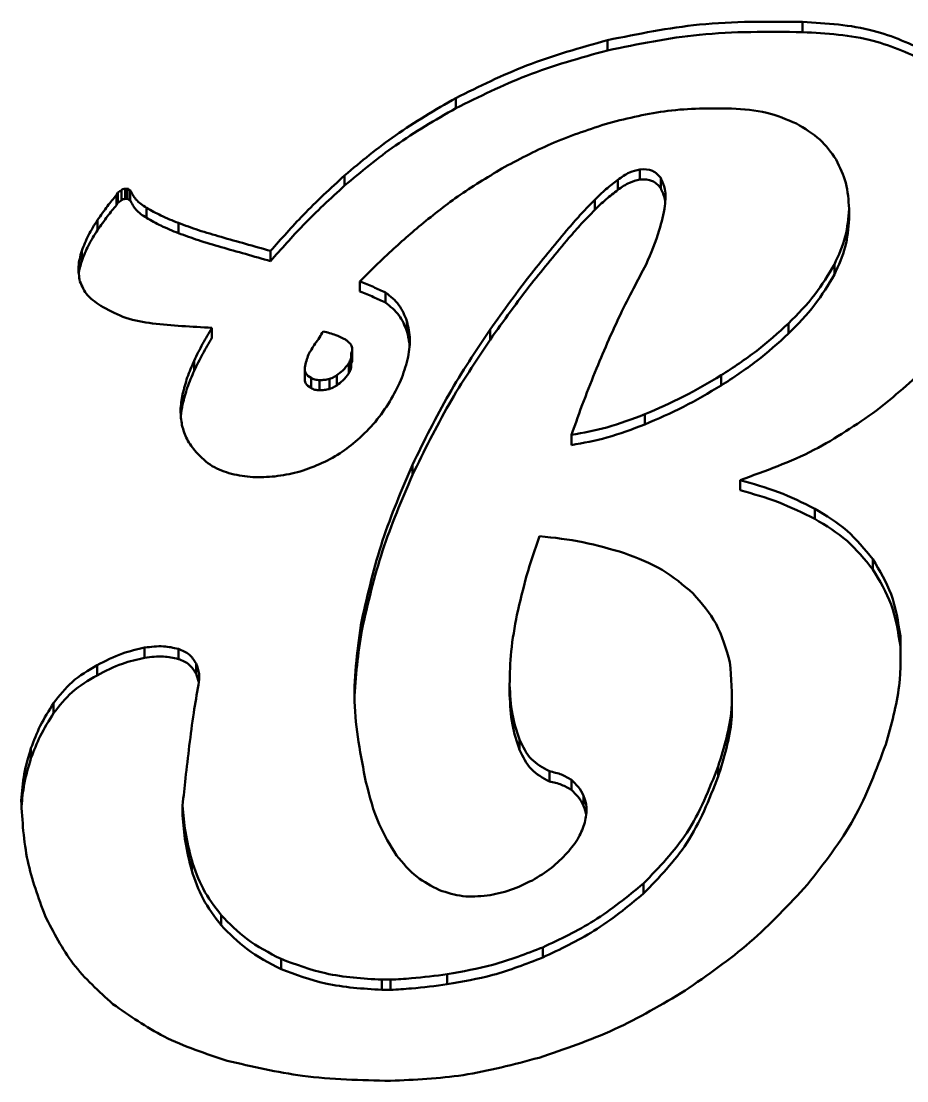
# Model space of a CAD drawing. Header units: inches. Extents: x 0.5 to 16.8, y 0.4 to 9.6.
# Drawn here: x 5.6929 to 5.8355, y 6.7851 to 6.9557 of the extents above; entities that cross this region are included whole.
import ezdxf

# ---------------------------------------------------------------- set-up
doc = ezdxf.new("R2010")
doc.units = ezdxf.units.IN
doc.header["$LTSCALE"] = 0.75
doc.header["$MEASUREMENT"] = 0
doc.layers.add('Visible', color=7, linetype='Continuous', lineweight=50)

msp = doc.modelspace()

# ---------------------------------------------------------------- linework, layer by layer
at = {"layer": 'Visible', "extrusion": (0, 1, 0)}
for p, q in [((5.8187, 6.95557, 0.31894), (5.8187, 6.95393, 0.29932)), ((5.7873, 6.95263, 0.31919), (5.7873, 6.95099, 0.29957)), ((5.76289, 6.94331, 0.31996), (5.76289, 6.94167, 0.30034)), ((5.79252, 6.93183, 0.32092), (5.79252, 6.9302, 0.3013)), ((5.74498, 6.93085, 0.321), (5.74498, 6.92922, 0.30138)), ((5.78898, 6.93016, 0.32106), (5.78898, 6.92853, 0.30144)), ((5.79586, 6.93046, 0.32103), (5.79586, 6.92882, 0.30142)), ((5.70827, 6.92771, 0.32126), (5.70846, 6.9281, 0.32123)), ((5.70827, 6.92771, 0.32126), (5.70827, 6.92608, 0.30164)), ((5.70846, 6.9281, 0.32123), (5.70846, 6.92647, 0.30161)), ((5.70905, 6.9285, 0.3212), (5.70905, 6.92686, 0.30158)), ((5.70964, 6.92869, 0.32118), (5.71004, 6.92869, 0.32118)), ((5.70964, 6.92869, 0.32118), (5.70964, 6.92706, 0.30156)), ((5.71004, 6.92869, 0.32118), (5.71004, 6.92706, 0.30156)), ((5.71043, 6.9285, 0.3212), (5.71043, 6.92686, 0.30158)), ((5.70827, 6.92608, 0.30164), (5.70846, 6.92647, 0.30161)), ((5.70964, 6.92706, 0.30156), (5.71004, 6.92706, 0.30156)), ((5.78524, 6.92693, 0.32133), (5.78524, 6.92529, 0.30171)), ((5.71309, 6.92565, 0.32143), (5.71309, 6.92402, 0.30182)), ((5.82618, 6.92546, 0.32145), (5.82618, 6.92382, 0.30183)), ((5.70522, 6.92369, 0.3216), (5.70522, 6.92206, 0.30198)), ((5.71821, 6.9232, 0.32164), (5.71821, 6.92157, 0.30202)), ((5.70266, 6.91869, 0.32201), (5.70266, 6.91705, 0.3024)), ((5.73307, 6.91869, 0.32201), (5.73307, 6.91705, 0.3024)), ((5.82382, 6.91653, 0.32219), (5.82382, 6.9149, 0.30258)), ((5.74744, 6.91378, 0.32242), (5.74744, 6.91215, 0.3028)), ((5.75157, 6.91202, 0.32257), (5.75157, 6.91038, 0.30295)), ((5.75502, 6.90741, 0.32295), (5.75502, 6.90577, 0.30334)), ((5.72362, 6.90633, 0.32304), (5.72362, 6.9047, 0.30343)), ((5.7684, 6.90604, 0.32307), (5.7684, 6.9044, 0.30345)), ((5.81644, 6.90702, 0.32299), (5.81644, 6.90538, 0.30337)), ((5.74606, 6.90221, 0.32339), (5.74606, 6.90058, 0.30377)), ((5.74622, 6.90294, 0.32333), (5.74622, 6.9013, 0.30371)), ((5.72077, 6.90103, 0.32348), (5.72077, 6.8994, 0.30387)), ((5.74567, 6.90064, 0.32352), (5.74567, 6.89901, 0.3039)), ((5.73858, 6.89995, 0.32357), (5.73858, 6.89832, 0.30396)), ((5.7437, 6.89868, 0.32368), (5.7437, 6.89704, 0.30406)), ((5.80561, 6.89868, 0.32368), (5.80561, 6.89704, 0.30406)), ((5.73957, 6.89829, 0.32371), (5.73957, 6.89665, 0.3041)), ((5.74094, 6.89789, 0.32375), (5.74094, 6.89626, 0.30413)), ((5.74252, 6.89809, 0.32373), (5.74252, 6.89646, 0.30411)), ((5.7189, 6.89564, 0.32393), (5.7189, 6.894, 0.30432)), ((5.79331, 6.8924, 0.3242), (5.79331, 6.89077, 0.30459)), ((5.78149, 6.88907, 0.32448), (5.78149, 6.88743, 0.30486)), ((5.7559, 6.88426, 0.32488), (5.7559, 6.88263, 0.30527)), ((5.80866, 6.88181, 0.32509), (5.80866, 6.88017, 0.30547)), ((5.82067, 6.8772, 0.32547), (5.82067, 6.87556, 0.30585)), ((5.83002, 6.86906, 0.32615), (5.83002, 6.86742, 0.30653)), ((5.74773, 6.85925, 0.32697), (5.74773, 6.85761, 0.30735)), ((5.83445, 6.8567, 0.32718), (5.83445, 6.85506, 0.30756)), ((5.71279, 6.85484, 0.32733), (5.71279, 6.8532, 0.30772)), ((5.71821, 6.85464, 0.32735), (5.71821, 6.853, 0.30773)), ((5.70512, 6.85199, 0.32757), (5.70512, 6.85036, 0.30795)), ((5.72106, 6.85229, 0.32755), (5.72106, 6.85065, 0.30793)), ((5.77155, 6.84885, 0.32783), (5.77155, 6.84722, 0.30822)), ((5.69813, 6.84591, 0.32808), (5.69813, 6.84427, 0.30846)), ((5.80734, 6.84691, 0.32799), (5.80734, 6.84528, 0.30838)), ((5.77313, 6.84002, 0.32857), (5.77313, 6.83839, 0.30895)), ((5.69449, 6.83865, 0.32868), (5.69449, 6.83702, 0.30907)), ((5.80512, 6.83571, 0.32893), (5.80512, 6.83407, 0.30931)), ((5.77795, 6.83492, 0.32899), (5.77795, 6.83329, 0.30938)), ((5.78149, 6.83355, 0.32911), (5.78149, 6.83192, 0.30949)), ((5.78346, 6.831, 0.32932), (5.78346, 6.82937, 0.3097)), ((5.7189, 6.82943, 0.32945), (5.7189, 6.8278, 0.30983)), ((5.72037, 6.8206, 0.33019), (5.72037, 6.81897, 0.31057)), ((5.79311, 6.81688, 0.3305), (5.79311, 6.81524, 0.31088)), ((5.7251, 6.81178, 0.33092), (5.7251, 6.81014, 0.31131)), ((5.77687, 6.80658, 0.33136), (5.77687, 6.80494, 0.31174)), ((5.73474, 6.80471, 0.33151), (5.73474, 6.80308, 0.31189)), ((5.75098, 6.80138, 0.33179), (5.75236, 6.80138, 0.33179)), ((5.75098, 6.80138, 0.33179), (5.75098, 6.79974, 0.31217)), ((5.75236, 6.80138, 0.33179), (5.75236, 6.79974, 0.31217)), ((5.76151, 6.80226, 0.33172), (5.76151, 6.80063, 0.3121)), ((5.75098, 6.79974, 0.31217), (5.75236, 6.79974, 0.31217))]:
    msp.add_line(p, q, dxfattribs=at)
at = {"layer": 'Visible'}
for points, knots in [([(5.7873, 6.95263, 0.31919), (5.79222, 6.95363, 0.3191), (5.80257, 6.95573, 0.31893), (5.81314, 6.95563, 0.31894), (5.8187, 6.95557, 0.31894)], [0, 0, 0, 0, 0.1523985, 0.3212083, 0.3212083, 0.3212083, 0.3212083]), ([(5.8187, 6.95557, 0.31894), (5.82256, 6.95534, 0.31896), (5.82966, 6.95492, 0.31899), (5.83612, 6.952, 0.31924), (5.83907, 6.95066, 0.31935)], [0, 0, 0, 0, 0.116655, 0.2145672, 0.2145672, 0.2145672, 0.2145672]), ([(5.7873, 6.95099, 0.29957), (5.79222, 6.95199, 0.29948), (5.80257, 6.9541, 0.29931), (5.81314, 6.95399, 0.29932), (5.8187, 6.95393, 0.29932)], [0, 0, 0, 0, 0.1523985, 0.3212083, 0.3212083, 0.3212083, 0.3212083]), ([(5.8187, 6.95393, 0.29932), (5.82256, 6.95371, 0.29934), (5.82966, 6.95329, 0.29938), (5.83612, 6.95036, 0.29962), (5.83907, 6.94903, 0.29973)], [0, 0, 0, 0, 0.116655, 0.2145672, 0.2145672, 0.2145672, 0.2145672]), ([(5.76289, 6.94331, 0.31996), (5.76664, 6.94517, 0.31981), (5.77447, 6.94905, 0.31948), (5.7829, 6.9514, 0.31929), (5.7873, 6.95263, 0.31919)], [0, 0, 0, 0, 0.1271841, 0.2661063, 0.2661063, 0.2661063, 0.2661063]), ([(5.76289, 6.94167, 0.30034), (5.76664, 6.94353, 0.30019), (5.77447, 6.94742, 0.29987), (5.7829, 6.94977, 0.29967), (5.7873, 6.95099, 0.29957)], [0, 0, 0, 0, 0.1271841, 0.2661063, 0.2661063, 0.2661063, 0.2661063]), ([(5.74498, 6.93085, 0.321), (5.74765, 6.93308, 0.32081), (5.75325, 6.93776, 0.32042), (5.75958, 6.9414, 0.32012), (5.76289, 6.94331, 0.31996)], [0, 0, 0, 0, 0.1058868, 0.2223022, 0.2223022, 0.2223022, 0.2223022]), ([(5.74498, 6.92922, 0.30138), (5.74765, 6.93144, 0.3012), (5.75325, 6.93612, 0.30081), (5.75958, 6.93977, 0.3005), (5.76289, 6.94167, 0.30034)], [0, 0, 0, 0, 0.1058868, 0.2223022, 0.2223022, 0.2223022, 0.2223022]), ([(5.80728, 6.94164, 0.3201), (5.80384, 6.94165, 0.3201), (5.79715, 6.94168, 0.3201), (5.79066, 6.94007, 0.32023), (5.7875, 6.93929, 0.3203)], [0, 0, 0, 0, 0.1043271, 0.2031225, 0.2031225, 0.2031225, 0.2031225]), ([(5.81772, 6.93919, 0.3203), (5.81615, 6.93986, 0.32025), (5.81281, 6.94127, 0.32013), (5.8092, 6.94151, 0.32011), (5.80728, 6.94164, 0.3201)], [0, 0, 0, 0, 0.0516461, 0.1096012, 0.1096012, 0.1096012, 0.1096012]), ([(5.7875, 6.93929, 0.3203), (5.78454, 6.93832, 0.32038), (5.77877, 6.93644, 0.32053), (5.77339, 6.93361, 0.32077), (5.77077, 6.93222, 0.32089)], [0, 0, 0, 0, 0.0945782, 0.1849163, 0.1849163, 0.1849163, 0.1849163]), ([(5.82411, 6.9334, 0.32079), (5.8233, 6.93454, 0.32069), (5.82159, 6.93693, 0.32049), (5.81905, 6.93841, 0.32037), (5.81772, 6.93919, 0.3203)], [0, 0, 0, 0, 0.04228599, 0.08867736, 0.08867736, 0.08867736, 0.08867736]), ([(5.82618, 6.92546, 0.32145), (5.8261, 6.92688, 0.32133), (5.82595, 6.92967, 0.3211), (5.82472, 6.93217, 0.32089), (5.82411, 6.9334, 0.32079)], [0, 0, 0, 0, 0.04307113, 0.08443685, 0.08443685, 0.08443685, 0.08443685]), ([(5.77077, 6.93222, 0.32089), (5.76834, 6.93078, 0.32101), (5.76363, 6.92799, 0.32124), (5.75936, 6.92457, 0.32152), (5.75728, 6.92291, 0.32166)], [0, 0, 0, 0, 0.0859393, 0.1668938, 0.1668938, 0.1668938, 0.1668938]), ([(5.78898, 6.93016, 0.32106), (5.78958, 6.9306, 0.32102), (5.79066, 6.93137, 0.32096), (5.79195, 6.93169, 0.32093), (5.79252, 6.93183, 0.32092)], [0, 0, 0, 0, 0.02233974, 0.04013213, 0.04013213, 0.04013213, 0.04013213]), ([(5.79252, 6.93183, 0.32092), (5.79323, 6.93185, 0.32092), (5.79456, 6.93187, 0.32091), (5.79545, 6.93091, 0.321), (5.79586, 6.93046, 0.32103)], [0, 0, 0, 0, 0.02065206, 0.03838597, 0.03838597, 0.03838597, 0.03838597]), ([(5.73307, 6.91869, 0.32201), (5.73479, 6.92065, 0.32185), (5.73853, 6.92492, 0.32149), (5.74271, 6.92877, 0.32117), (5.74498, 6.93085, 0.321)], [0, 0, 0, 0, 0.079477, 0.1733655, 0.1733655, 0.1733655, 0.1733655]), ([(5.73307, 6.91705, 0.3024), (5.73479, 6.91901, 0.30223), (5.73853, 6.92329, 0.30188), (5.74271, 6.92713, 0.30156), (5.74498, 6.92922, 0.30138)], [0, 0, 0, 0, 0.079477, 0.1733655, 0.1733655, 0.1733655, 0.1733655]), ([(5.78524, 6.92693, 0.32133), (5.78583, 6.9275, 0.32128), (5.78702, 6.92865, 0.32118), (5.78833, 6.92966, 0.3211), (5.78898, 6.93016, 0.32106)], [0, 0, 0, 0, 0.02529441, 0.05036039, 0.05036039, 0.05036039, 0.05036039]), ([(5.78898, 6.92853, 0.30144), (5.78958, 6.92896, 0.3014), (5.79066, 6.92974, 0.30134), (5.79195, 6.93006, 0.30131), (5.79252, 6.9302, 0.3013)], [0, 0, 0, 0, 0.02233974, 0.04013213, 0.04013213, 0.04013213, 0.04013213]), ([(5.79252, 6.9302, 0.3013), (5.79323, 6.93021, 0.3013), (5.79456, 6.93024, 0.3013), (5.79545, 6.92927, 0.30138), (5.79586, 6.92882, 0.30142)], [0, 0, 0, 0, 0.02065206, 0.03838597, 0.03838597, 0.03838597, 0.03838597]), ([(5.79586, 6.93046, 0.32103), (5.79613, 6.92986, 0.32108), (5.79677, 6.92843, 0.3212), (5.79663, 6.92686, 0.32133), (5.79655, 6.92595, 0.32141)], [0, 0, 0, 0, 0.01969302, 0.04719413, 0.04719413, 0.04719413, 0.04719413]), ([(5.70522, 6.92369, 0.3216), (5.70574, 6.92444, 0.32153), (5.7067, 6.92583, 0.32142), (5.70777, 6.92712, 0.32131), (5.70827, 6.92771, 0.32126)], [0, 0, 0, 0, 0.02795763, 0.05142304, 0.05142304, 0.05142304, 0.05142304]), ([(5.70846, 6.9281, 0.32123), (5.70858, 6.92817, 0.32122), (5.70879, 6.92827, 0.32121), (5.70897, 6.92843, 0.3212), (5.70905, 6.9285, 0.3212)], [0, 0, 0, 0, 0.004031103, 0.007232694, 0.007232694, 0.007232694, 0.007232694]), ([(5.70905, 6.9285, 0.3212), (5.70913, 6.92855, 0.32119), (5.70931, 6.92868, 0.32118), (5.70953, 6.92869, 0.32118), (5.70964, 6.92869, 0.32118)], [0, 0, 0, 0, 0.002915561, 0.006451083, 0.006451083, 0.006451083, 0.006451083]), ([(5.71004, 6.92869, 0.32118), (5.71009, 6.9287, 0.32118), (5.71018, 6.9287, 0.32118), (5.71022, 6.92862, 0.32119), (5.71023, 6.9286, 0.32119)], [0, 0, 0, 0, 0.00152082, 0.00242235, 0.00242235, 0.00242235, 0.00242235]), ([(5.71023, 6.9286, 0.32119), (5.71025, 6.92857, 0.32119), (5.71029, 6.92849, 0.3212), (5.71038, 6.92849, 0.3212), (5.71043, 6.9285, 0.3212)], [0, 0, 0, 0, 0.000901529, 0.002421879, 0.002421879, 0.002421879, 0.002421879]), ([(5.71043, 6.9285, 0.3212), (5.71072, 6.92797, 0.32124), (5.71136, 6.9268, 0.32134), (5.71247, 6.92606, 0.3214), (5.71309, 6.92565, 0.32143)], [0, 0, 0, 0, 0.0181003, 0.04015992, 0.04015992, 0.04015992, 0.04015992]), ([(5.78524, 6.92529, 0.30171), (5.78583, 6.92587, 0.30166), (5.78702, 6.92701, 0.30157), (5.78833, 6.92803, 0.30148), (5.78898, 6.92853, 0.30144)], [0, 0, 0, 0, 0.02529441, 0.05036039, 0.05036039, 0.05036039, 0.05036039]), ([(5.79586, 6.92882, 0.30142), (5.79613, 6.92823, 0.30146), (5.79646, 6.92748, 0.30153), (5.79659, 6.9267, 0.30159), (5.7966, 6.92655, 0.30161)], [0, 0, 0, 0, 0.01969302, 0.02453993, 0.02453993, 0.02453993, 0.02453993]), ([(5.70522, 6.92206, 0.30198), (5.70574, 6.92281, 0.30192), (5.7067, 6.92419, 0.3018), (5.70777, 6.92549, 0.30169), (5.70827, 6.92608, 0.30164)], [0, 0, 0, 0, 0.02795763, 0.05142304, 0.05142304, 0.05142304, 0.05142304]), ([(5.70846, 6.92647, 0.30161), (5.70858, 6.92653, 0.30161), (5.70879, 6.92664, 0.3016), (5.70897, 6.92679, 0.30158), (5.70905, 6.92686, 0.30158)], [0, 0, 0, 0, 0.004031103, 0.007232694, 0.007232694, 0.007232694, 0.007232694]), ([(5.70905, 6.92686, 0.30158), (5.70913, 6.92692, 0.30157), (5.70931, 6.92705, 0.30156), (5.70953, 6.92705, 0.30156), (5.70964, 6.92706, 0.30156)], [0, 0, 0, 0, 0.002915561, 0.006451083, 0.006451083, 0.006451083, 0.006451083]), ([(5.71004, 6.92706, 0.30156), (5.71009, 6.92706, 0.30156), (5.71018, 6.92706, 0.30156), (5.71022, 6.92699, 0.30157), (5.71023, 6.92696, 0.30157)], [0, 0, 0, 0, 0.00152082, 0.00242235, 0.00242235, 0.00242235, 0.00242235]), ([(5.71023, 6.92696, 0.30157), (5.71025, 6.92693, 0.30157), (5.71029, 6.92686, 0.30158), (5.71038, 6.92686, 0.30158), (5.71043, 6.92686, 0.30158)], [0, 0, 0, 0, 0.000901529, 0.002421879, 0.002421879, 0.002421879, 0.002421879]), ([(5.71043, 6.92686, 0.30158), (5.71072, 6.92633, 0.30162), (5.71136, 6.92516, 0.30172), (5.71247, 6.92442, 0.30178), (5.71309, 6.92402, 0.30182)], [0, 0, 0, 0, 0.0181003, 0.04015992, 0.04015992, 0.04015992, 0.04015992]), ([(5.7811, 6.92242, 0.3217), (5.78177, 6.92319, 0.32164), (5.78309, 6.92474, 0.32151), (5.78452, 6.9262, 0.32139), (5.78524, 6.92693, 0.32133)], [0, 0, 0, 0, 0.03118503, 0.06230586, 0.06230586, 0.06230586, 0.06230586]), ([(5.79655, 6.92595, 0.32141), (5.79629, 6.92463, 0.32152), (5.79563, 6.92138, 0.32179), (5.7943, 6.91834, 0.32204), (5.7935, 6.91653, 0.32219)], [0, 0, 0, 0, 0.0410556, 0.1011311, 0.1011311, 0.1011311, 0.1011311]), ([(5.71309, 6.92565, 0.32143), (5.71385, 6.92522, 0.32147), (5.7155, 6.92428, 0.32155), (5.71726, 6.92358, 0.32161), (5.71821, 6.9232, 0.32164)], [0, 0, 0, 0, 0.02673595, 0.05775717, 0.05775717, 0.05775717, 0.05775717]), ([(5.7811, 6.92078, 0.30209), (5.78177, 6.92156, 0.30202), (5.78309, 6.92311, 0.30189), (5.78452, 6.92457, 0.30177), (5.78524, 6.92529, 0.30171)], [0, 0, 0, 0, 0.03118503, 0.06230586, 0.06230586, 0.06230586, 0.06230586]), ([(5.82382, 6.91653, 0.32219), (5.82451, 6.918, 0.32207), (5.82583, 6.92084, 0.32183), (5.82607, 6.92396, 0.32157), (5.82618, 6.92546, 0.32145)], [0, 0, 0, 0, 0.04916352, 0.0948097, 0.0948097, 0.0948097, 0.0948097]), ([(5.70266, 6.91869, 0.32201), (5.70299, 6.91954, 0.32194), (5.70368, 6.9213, 0.3218), (5.70469, 6.92288, 0.32166), (5.70522, 6.92369, 0.3216)], [0, 0, 0, 0, 0.02800095, 0.05737058, 0.05737058, 0.05737058, 0.05737058]), ([(5.71309, 6.92402, 0.30182), (5.71385, 6.92358, 0.30185), (5.7155, 6.92265, 0.30193), (5.71726, 6.92194, 0.30199), (5.71821, 6.92157, 0.30202)], [0, 0, 0, 0, 0.02673595, 0.05775717, 0.05775717, 0.05775717, 0.05775717]), ([(5.71821, 6.9232, 0.32164), (5.71929, 6.9228, 0.32167), (5.72156, 6.92197, 0.32174), (5.72388, 6.9213, 0.3218), (5.7251, 6.92094, 0.32183)], [0, 0, 0, 0, 0.03502946, 0.07370212, 0.07370212, 0.07370212, 0.07370212]), ([(5.75728, 6.92291, 0.32166), (5.75545, 6.92134, 0.32179), (5.75206, 6.91842, 0.32204), (5.7489, 6.91525, 0.3223), (5.74744, 6.91378, 0.32242)], [0, 0, 0, 0, 0.0734956, 0.1366072, 0.1366072, 0.1366072, 0.1366072]), ([(5.7684, 6.90604, 0.32307), (5.77058, 6.90908, 0.32281), (5.77461, 6.91471, 0.32234), (5.77906, 6.92, 0.3219), (5.7811, 6.92242, 0.3217)], [0, 0, 0, 0, 0.1144558, 0.2110948, 0.2110948, 0.2110948, 0.2110948]), ([(5.82382, 6.9149, 0.30258), (5.82451, 6.91637, 0.30245), (5.82583, 6.9192, 0.30222), (5.82607, 6.92232, 0.30196), (5.82618, 6.92382, 0.30183)], [0, 0, 0, 0, 0.04916352, 0.0948097, 0.0948097, 0.0948097, 0.0948097]), ([(5.70266, 6.91705, 0.3024), (5.70299, 6.91791, 0.30232), (5.70368, 6.91966, 0.30218), (5.70469, 6.92125, 0.30205), (5.70522, 6.92206, 0.30198)], [0, 0, 0, 0, 0.02800095, 0.05737058, 0.05737058, 0.05737058, 0.05737058]), ([(5.71821, 6.92157, 0.30202), (5.71929, 6.92117, 0.30205), (5.72156, 6.92034, 0.30212), (5.72388, 6.91966, 0.30218), (5.7251, 6.91931, 0.30221)], [0, 0, 0, 0, 0.03502946, 0.07370212, 0.07370212, 0.07370212, 0.07370212]), ([(5.7251, 6.92094, 0.32183), (5.7264, 6.92058, 0.32186), (5.72906, 6.91983, 0.32192), (5.73172, 6.91907, 0.32198), (5.73307, 6.91869, 0.32201)], [0, 0, 0, 0, 0.04131142, 0.08420203, 0.08420203, 0.08420203, 0.08420203]), ([(5.7684, 6.9044, 0.30345), (5.77058, 6.90745, 0.3032), (5.77461, 6.91307, 0.30273), (5.77906, 6.91836, 0.30229), (5.7811, 6.92078, 0.30209)], [0, 0, 0, 0, 0.1144558, 0.2110948, 0.2110948, 0.2110948, 0.2110948]), ([(5.7251, 6.91931, 0.30221), (5.7264, 6.91894, 0.30224), (5.72906, 6.91819, 0.3023), (5.73172, 6.91744, 0.30236), (5.73307, 6.91705, 0.3024)], [0, 0, 0, 0, 0.04131142, 0.08420203, 0.08420203, 0.08420203, 0.08420203]), ([(5.70236, 6.91378, 0.32242), (5.70223, 6.91459, 0.32235), (5.70196, 6.91624, 0.32222), (5.70242, 6.91786, 0.32208), (5.70266, 6.91869, 0.32201)], [0, 0, 0, 0, 0.02460316, 0.05063802, 0.05063802, 0.05063802, 0.05063802]), ([(5.7935, 6.91653, 0.32219), (5.79283, 6.91524, 0.3223), (5.79143, 6.91257, 0.32252), (5.79007, 6.90988, 0.32275), (5.78937, 6.90849, 0.32286)], [0, 0, 0, 0, 0.04450289, 0.09213173, 0.09213173, 0.09213173, 0.09213173]), ([(5.81644, 6.90702, 0.32299), (5.81793, 6.90852, 0.32286), (5.82077, 6.9114, 0.32262), (5.82284, 6.91488, 0.32233), (5.82382, 6.91653, 0.32219)], [0, 0, 0, 0, 0.0644254, 0.1230224, 0.1230224, 0.1230224, 0.1230224]), ([(5.81644, 6.90538, 0.30337), (5.81793, 6.90689, 0.30324), (5.82077, 6.90976, 0.303), (5.82284, 6.91324, 0.30271), (5.82382, 6.9149, 0.30258)], [0, 0, 0, 0, 0.0644254, 0.1230224, 0.1230224, 0.1230224, 0.1230224]), ([(5.7061, 6.90966, 0.32277), (5.70517, 6.91022, 0.32272), (5.7035, 6.91123, 0.32263), (5.70271, 6.913, 0.32249), (5.70236, 6.91378, 0.32242)], [0, 0, 0, 0, 0.03210127, 0.05784018, 0.05784018, 0.05784018, 0.05784018]), ([(5.74744, 6.91378, 0.32242), (5.74782, 6.91365, 0.32243), (5.74856, 6.9134, 0.32245), (5.74926, 6.91306, 0.32248), (5.74961, 6.9129, 0.3225)], [0, 0, 0, 0, 0.01226052, 0.0237849, 0.0237849, 0.0237849, 0.0237849]), ([(5.74744, 6.91215, 0.3028), (5.74782, 6.91202, 0.30282), (5.74856, 6.91176, 0.30284), (5.74926, 6.91143, 0.30286), (5.74961, 6.91127, 0.30288)], [0, 0, 0, 0, 0.01226052, 0.0237849, 0.0237849, 0.0237849, 0.0237849]), ([(5.74961, 6.9129, 0.3225), (5.74993, 6.91274, 0.32251), (5.75058, 6.91243, 0.32253), (5.75124, 6.91215, 0.32256), (5.75157, 6.91202, 0.32257)], [0, 0, 0, 0, 0.01107058, 0.02193646, 0.02193646, 0.02193646, 0.02193646]), ([(5.74961, 6.91127, 0.30288), (5.74993, 6.91111, 0.30289), (5.75058, 6.91079, 0.30292), (5.75124, 6.91052, 0.30294), (5.75157, 6.91038, 0.30295)], [0, 0, 0, 0, 0.01107058, 0.02193646, 0.02193646, 0.02193646, 0.02193646]), ([(5.75157, 6.91202, 0.32257), (5.75236, 6.91139, 0.32262), (5.7539, 6.91015, 0.32272), (5.75465, 6.90832, 0.32288), (5.75502, 6.90741, 0.32295)], [0, 0, 0, 0, 0.03006033, 0.05946473, 0.05946473, 0.05946473, 0.05946473]), ([(5.71407, 6.90702, 0.32299), (5.71261, 6.90723, 0.32297), (5.70979, 6.90765, 0.32293), (5.7073, 6.90901, 0.32282), (5.7061, 6.90966, 0.32277)], [0, 0, 0, 0, 0.04471699, 0.08598035, 0.08598035, 0.08598035, 0.08598035]), ([(5.75157, 6.91038, 0.30295), (5.75236, 6.90976, 0.303), (5.7539, 6.90851, 0.30311), (5.75465, 6.90668, 0.30326), (5.75502, 6.90577, 0.30334)], [0, 0, 0, 0, 0.03006033, 0.05946473, 0.05946473, 0.05946473, 0.05946473]), ([(5.75502, 6.90741, 0.32295), (5.75524, 6.90642, 0.32304), (5.7557, 6.90437, 0.32321), (5.75532, 6.9023, 0.32338), (5.75512, 6.90123, 0.32347)], [0, 0, 0, 0, 0.0306207, 0.06358469, 0.06358469, 0.06358469, 0.06358469]), ([(5.78937, 6.90849, 0.32286), (5.78875, 6.90714, 0.32298), (5.78741, 6.90426, 0.32322), (5.78618, 6.90132, 0.32346), (5.78553, 6.89976, 0.32359)], [0, 0, 0, 0, 0.0453113, 0.09717783, 0.09717783, 0.09717783, 0.09717783]), ([(5.84518, 6.908, 0.3229), (5.84315, 6.90534, 0.32313), (5.8389, 6.89975, 0.32359), (5.83346, 6.89531, 0.32396), (5.83061, 6.89299, 0.32415)], [0, 0, 0, 0, 0.1017929, 0.2135305, 0.2135305, 0.2135305, 0.2135305]), ([(5.72362, 6.90633, 0.32304), (5.722, 6.90641, 0.32304), (5.71882, 6.90656, 0.32302), (5.71564, 6.90686, 0.323), (5.71407, 6.90702, 0.32299)], [0, 0, 0, 0, 0.04932684, 0.09726512, 0.09726512, 0.09726512, 0.09726512]), ([(5.72077, 6.90103, 0.32348), (5.7212, 6.90194, 0.32341), (5.72208, 6.90375, 0.32326), (5.72311, 6.90547, 0.32311), (5.72362, 6.90633, 0.32304)], [0, 0, 0, 0, 0.030746, 0.06132056, 0.06132056, 0.06132056, 0.06132056]), ([(5.74153, 6.90574, 0.32309), (5.74133, 6.90541, 0.32312), (5.74092, 6.90475, 0.32317), (5.74048, 6.9041, 0.32323), (5.74025, 6.90378, 0.32326)], [0, 0, 0, 0, 0.01179242, 0.0238574, 0.0238574, 0.0238574, 0.0238574]), ([(5.74488, 6.90456, 0.32319), (5.74444, 6.90477, 0.32317), (5.74337, 6.90528, 0.32313), (5.74222, 6.90557, 0.32311), (5.74153, 6.90574, 0.32309)], [0, 0, 0, 0, 0.01477306, 0.03613323, 0.03613323, 0.03613323, 0.03613323]), ([(5.7559, 6.88426, 0.32488), (5.75778, 6.8881, 0.32456), (5.76146, 6.89564, 0.32393), (5.76612, 6.90261, 0.32335), (5.7684, 6.90604, 0.32307)], [0, 0, 0, 0, 0.130484, 0.2560172, 0.2560172, 0.2560172, 0.2560172]), ([(5.80561, 6.89868, 0.32368), (5.80755, 6.89995, 0.32357), (5.81137, 6.90245, 0.32337), (5.81477, 6.90551, 0.32311), (5.81644, 6.90702, 0.32299)], [0, 0, 0, 0, 0.0705979, 0.1392023, 0.1392023, 0.1392023, 0.1392023]), ([(5.80561, 6.89704, 0.30406), (5.80755, 6.89831, 0.30396), (5.81137, 6.90081, 0.30375), (5.81477, 6.90387, 0.30349), (5.81644, 6.90538, 0.30337)], [0, 0, 0, 0, 0.0705979, 0.1392023, 0.1392023, 0.1392023, 0.1392023]), ([(5.72077, 6.8994, 0.30387), (5.7212, 6.9003, 0.30379), (5.72208, 6.90211, 0.30364), (5.72311, 6.90384, 0.3035), (5.72362, 6.9047, 0.30343)], [0, 0, 0, 0, 0.030746, 0.06132056, 0.06132056, 0.06132056, 0.06132056]), ([(5.74025, 6.90378, 0.32326), (5.74004, 6.90347, 0.32328), (5.73965, 6.9029, 0.32333), (5.73932, 6.90229, 0.32338), (5.73917, 6.90201, 0.3234)], [0, 0, 0, 0, 0.01137154, 0.02110858, 0.02110858, 0.02110858, 0.02110858]), ([(5.74586, 6.90378, 0.32326), (5.74569, 6.90395, 0.32324), (5.74539, 6.90425, 0.32322), (5.74503, 6.90447, 0.3232), (5.74488, 6.90456, 0.32319)], [0, 0, 0, 0, 0.00743291, 0.01284157, 0.01284157, 0.01284157, 0.01284157]), ([(5.74606, 6.90221, 0.32339), (5.74616, 6.90251, 0.32336), (5.74634, 6.90307, 0.32331), (5.74602, 6.90356, 0.32327), (5.74586, 6.90378, 0.32326)], [0, 0, 0, 0, 0.00912423, 0.01695043, 0.01695043, 0.01695043, 0.01695043]), ([(5.7559, 6.88263, 0.30527), (5.75778, 6.88647, 0.30494), (5.76146, 6.894, 0.30432), (5.76612, 6.90098, 0.30374), (5.7684, 6.9044, 0.30345)], [0, 0, 0, 0, 0.130484, 0.2560172, 0.2560172, 0.2560172, 0.2560172]), ([(5.73917, 6.90201, 0.3234), (5.73905, 6.90168, 0.32343), (5.7388, 6.90101, 0.32349), (5.73865, 6.90031, 0.32354), (5.73858, 6.89995, 0.32357)], [0, 0, 0, 0, 0.01083106, 0.021868, 0.021868, 0.021868, 0.021868]), ([(5.74567, 6.90064, 0.32352), (5.74578, 6.90087, 0.3235), (5.74603, 6.90136, 0.32346), (5.74605, 6.90191, 0.32341), (5.74606, 6.90221, 0.32339)], [0, 0, 0, 0, 0.00761566, 0.01667098, 0.01667098, 0.01667098, 0.01667098]), ([(5.7189, 6.89564, 0.32393), (5.71913, 6.89654, 0.32386), (5.7196, 6.89839, 0.3237), (5.72037, 6.90013, 0.32356), (5.72077, 6.90103, 0.32348)], [0, 0, 0, 0, 0.02833058, 0.0582743, 0.0582743, 0.0582743, 0.0582743]), ([(5.7437, 6.89868, 0.32368), (5.74404, 6.89893, 0.32366), (5.7448, 6.89948, 0.32361), (5.74536, 6.90023, 0.32355), (5.74567, 6.90064, 0.32352)], [0, 0, 0, 0, 0.0128064, 0.02842706, 0.02842706, 0.02842706, 0.02842706]), ([(5.74567, 6.89901, 0.3039), (5.74578, 6.89923, 0.30388), (5.74603, 6.89972, 0.30384), (5.74605, 6.90028, 0.30379), (5.74606, 6.90058, 0.30377)], [0, 0, 0, 0, 0.00761566, 0.01667098, 0.01667098, 0.01667098, 0.01667098]), ([(5.75512, 6.90123, 0.32347), (5.75479, 6.90009, 0.32356), (5.7541, 6.89773, 0.32376), (5.75289, 6.89558, 0.32394), (5.75226, 6.89446, 0.32403)], [0, 0, 0, 0, 0.03605028, 0.07507105, 0.07507105, 0.07507105, 0.07507105]), ([(5.7189, 6.894, 0.30432), (5.71913, 6.8949, 0.30424), (5.7196, 6.89675, 0.30409), (5.72037, 6.8985, 0.30394), (5.72077, 6.8994, 0.30387)], [0, 0, 0, 0, 0.02833058, 0.0582743, 0.0582743, 0.0582743, 0.0582743]), ([(5.73858, 6.89995, 0.32357), (5.73858, 6.89961, 0.3236), (5.73859, 6.89888, 0.32366), (5.73923, 6.89849, 0.3237), (5.73957, 6.89829, 0.32371)], [0, 0, 0, 0, 0.00986461, 0.02103664, 0.02103664, 0.02103664, 0.02103664]), ([(5.74252, 6.89809, 0.32373), (5.74265, 6.89814, 0.32373), (5.74307, 6.89828, 0.32371), (5.74344, 6.89852, 0.32369), (5.7437, 6.89868, 0.32368)], [0, 0, 0, 0, 0.00427173, 0.01345044, 0.01345044, 0.01345044, 0.01345044]), ([(5.7437, 6.89704, 0.30406), (5.74404, 6.89729, 0.30404), (5.7448, 6.89784, 0.304), (5.74536, 6.89859, 0.30393), (5.74567, 6.89901, 0.3039)], [0, 0, 0, 0, 0.0128064, 0.02842706, 0.02842706, 0.02842706, 0.02842706]), ([(5.78553, 6.89976, 0.32359), (5.78484, 6.89804, 0.32373), (5.78341, 6.8945, 0.32403), (5.78215, 6.89091, 0.32433), (5.78149, 6.88907, 0.32448)], [0, 0, 0, 0, 0.0566844, 0.1164684, 0.1164684, 0.1164684, 0.1164684]), ([(5.79331, 6.8924, 0.3242), (5.7954, 6.89331, 0.32413), (5.79964, 6.89514, 0.32398), (5.80361, 6.89749, 0.32378), (5.80561, 6.89868, 0.32368)], [0, 0, 0, 0, 0.0695814, 0.1405607, 0.1405607, 0.1405607, 0.1405607]), ([(5.73858, 6.89832, 0.30396), (5.73858, 6.89798, 0.30399), (5.73859, 6.89724, 0.30405), (5.73923, 6.89686, 0.30408), (5.73957, 6.89665, 0.3041)], [0, 0, 0, 0, 0.00986461, 0.02103664, 0.02103664, 0.02103664, 0.02103664]), ([(5.73957, 6.89829, 0.32371), (5.73977, 6.89817, 0.32372), (5.7402, 6.89794, 0.32374), (5.74069, 6.89791, 0.32374), (5.74094, 6.89789, 0.32375)], [0, 0, 0, 0, 0.00715912, 0.01472518, 0.01472518, 0.01472518, 0.01472518]), ([(5.74094, 6.89789, 0.32375), (5.74121, 6.8979, 0.32375), (5.74174, 6.89792, 0.32374), (5.74226, 6.89803, 0.32373), (5.74252, 6.89809, 0.32373)], [0, 0, 0, 0, 0.0080155, 0.01615528, 0.01615528, 0.01615528, 0.01615528]), ([(5.74252, 6.89646, 0.30411), (5.74265, 6.8965, 0.30411), (5.74307, 6.89665, 0.3041), (5.74344, 6.89688, 0.30408), (5.7437, 6.89704, 0.30406)], [0, 0, 0, 0, 0.00427173, 0.01345044, 0.01345044, 0.01345044, 0.01345044]), ([(5.79331, 6.89077, 0.30459), (5.7954, 6.89167, 0.30451), (5.79964, 6.8935, 0.30436), (5.80361, 6.89586, 0.30416), (5.80561, 6.89704, 0.30406)], [0, 0, 0, 0, 0.0695814, 0.1405607, 0.1405607, 0.1405607, 0.1405607]), ([(5.7188, 6.89064, 0.32435), (5.71868, 6.89145, 0.32428), (5.71844, 6.89312, 0.32414), (5.71874, 6.89478, 0.32401), (5.7189, 6.89564, 0.32393)], [0, 0, 0, 0, 0.02485207, 0.05130252, 0.05130252, 0.05130252, 0.05130252]), ([(5.73957, 6.89665, 0.3041), (5.73977, 6.89654, 0.30411), (5.7402, 6.8963, 0.30413), (5.74069, 6.89627, 0.30413), (5.74094, 6.89626, 0.30413)], [0, 0, 0, 0, 0.00715912, 0.01472518, 0.01472518, 0.01472518, 0.01472518]), ([(5.74094, 6.89626, 0.30413), (5.74121, 6.89627, 0.30413), (5.74174, 6.89629, 0.30413), (5.74226, 6.8964, 0.30412), (5.74252, 6.89646, 0.30411)], [0, 0, 0, 0, 0.0080155, 0.01615528, 0.01615528, 0.01615528, 0.01615528]), ([(5.75226, 6.89446, 0.32403), (5.75152, 6.89334, 0.32413), (5.75003, 6.89108, 0.32431), (5.74805, 6.88922, 0.32447), (5.74705, 6.88828, 0.32455)], [0, 0, 0, 0, 0.0408612, 0.08258176, 0.08258176, 0.08258176, 0.08258176]), ([(5.78149, 6.88907, 0.32448), (5.78341, 6.88942, 0.32445), (5.78745, 6.89017, 0.32439), (5.79129, 6.89163, 0.32427), (5.79331, 6.8924, 0.3242)], [0, 0, 0, 0, 0.0593313, 0.1249536, 0.1249536, 0.1249536, 0.1249536]), ([(5.83061, 6.89299, 0.32415), (5.82733, 6.89073, 0.32434), (5.82051, 6.88604, 0.32473), (5.81271, 6.88326, 0.32497), (5.80866, 6.88181, 0.32509)], [0, 0, 0, 0, 0.1208939, 0.251396, 0.251396, 0.251396, 0.251396]), ([(5.72106, 6.88632, 0.32471), (5.72053, 6.88698, 0.32466), (5.71948, 6.88827, 0.32455), (5.71902, 6.88986, 0.32442), (5.7188, 6.89064, 0.32435)], [0, 0, 0, 0, 0.02566245, 0.05009745, 0.05009745, 0.05009745, 0.05009745]), ([(5.78149, 6.88743, 0.30486), (5.78341, 6.88779, 0.30484), (5.78745, 6.88853, 0.30477), (5.79129, 6.89, 0.30465), (5.79331, 6.89077, 0.30459)], [0, 0, 0, 0, 0.0593313, 0.1249536, 0.1249536, 0.1249536, 0.1249536]), ([(5.74705, 6.88828, 0.32455), (5.74614, 6.88752, 0.32461), (5.74427, 6.88596, 0.32474), (5.74207, 6.8849, 0.32483), (5.74094, 6.88436, 0.32487)], [0, 0, 0, 0, 0.03600351, 0.07403328, 0.07403328, 0.07403328, 0.07403328]), ([(5.72677, 6.88279, 0.325), (5.72569, 6.88314, 0.32498), (5.7235, 6.88385, 0.32492), (5.72188, 6.88549, 0.32478), (5.72106, 6.88632, 0.32471)], [0, 0, 0, 0, 0.034077, 0.06916598, 0.06916598, 0.06916598, 0.06916598]), ([(5.74094, 6.88436, 0.32487), (5.73977, 6.88389, 0.32491), (5.73745, 6.88295, 0.32499), (5.73498, 6.88258, 0.32502), (5.73376, 6.8824, 0.32504)], [0, 0, 0, 0, 0.03851066, 0.07592123, 0.07592123, 0.07592123, 0.07592123]), ([(5.74773, 6.85925, 0.32697), (5.74873, 6.86356, 0.32661), (5.75072, 6.87214, 0.32589), (5.75418, 6.88024, 0.32522), (5.7559, 6.88426, 0.32488)], [0, 0, 0, 0, 0.1351614, 0.2686328, 0.2686328, 0.2686328, 0.2686328]), ([(5.73376, 6.8824, 0.32504), (5.73257, 6.88231, 0.32504), (5.73022, 6.88215, 0.32506), (5.72791, 6.88258, 0.32502), (5.72677, 6.88279, 0.325)], [0, 0, 0, 0, 0.03626391, 0.07137176, 0.07137176, 0.07137176, 0.07137176]), ([(5.74773, 6.85761, 0.30735), (5.74873, 6.86193, 0.30699), (5.75072, 6.87051, 0.30628), (5.75418, 6.8786, 0.3056), (5.7559, 6.88263, 0.30527)], [0, 0, 0, 0, 0.1351614, 0.2686328, 0.2686328, 0.2686328, 0.2686328]), ([(5.80866, 6.88181, 0.32509), (5.81073, 6.88122, 0.32514), (5.81488, 6.88006, 0.32523), (5.81874, 6.87815, 0.32539), (5.82067, 6.8772, 0.32547)], [0, 0, 0, 0, 0.0655458, 0.1309896, 0.1309896, 0.1309896, 0.1309896]), ([(5.80866, 6.88017, 0.30547), (5.81073, 6.87959, 0.30552), (5.81488, 6.87842, 0.30562), (5.81874, 6.87652, 0.30577), (5.82067, 6.87556, 0.30585)], [0, 0, 0, 0, 0.0655458, 0.1309896, 0.1309896, 0.1309896, 0.1309896]), ([(5.82067, 6.8772, 0.32547), (5.82248, 6.87611, 0.32556), (5.82608, 6.87394, 0.32574), (5.82871, 6.87068, 0.32601), (5.83002, 6.86906, 0.32615)], [0, 0, 0, 0, 0.0640046, 0.1270176, 0.1270176, 0.1270176, 0.1270176]), ([(5.82067, 6.87556, 0.30585), (5.82248, 6.87447, 0.30594), (5.82608, 6.8723, 0.30613), (5.82871, 6.86904, 0.3064), (5.83002, 6.86742, 0.30653)], [0, 0, 0, 0, 0.0640046, 0.1270176, 0.1270176, 0.1270176, 0.1270176]), ([(5.77638, 6.87278, 0.32584), (5.77564, 6.87066, 0.32602), (5.7742, 6.86651, 0.32636), (5.77321, 6.86223, 0.32672), (5.77273, 6.86013, 0.32689)], [0, 0, 0, 0, 0.0686232, 0.1342898, 0.1342898, 0.1342898, 0.1342898]), ([(5.79006, 6.87004, 0.32607), (5.78783, 6.87069, 0.32601), (5.78335, 6.87201, 0.3259), (5.77871, 6.87253, 0.32586), (5.77638, 6.87278, 0.32584)], [0, 0, 0, 0, 0.0705834, 0.1420369, 0.1420369, 0.1420369, 0.1420369]), ([(5.80108, 6.86356, 0.32661), (5.79948, 6.86492, 0.32649), (5.79619, 6.86772, 0.32626), (5.79214, 6.86925, 0.32613), (5.79006, 6.87004, 0.32607)], [0, 0, 0, 0, 0.0635019, 0.1308704, 0.1308704, 0.1308704, 0.1308704]), ([(5.83002, 6.86906, 0.32615), (5.83112, 6.86722, 0.3263), (5.83341, 6.8634, 0.32662), (5.83409, 6.85899, 0.32699), (5.83445, 6.8567, 0.32718)], [0, 0, 0, 0, 0.0647405, 0.1349175, 0.1349175, 0.1349175, 0.1349175]), ([(5.83002, 6.86742, 0.30653), (5.83112, 6.86559, 0.30668), (5.83341, 6.86176, 0.307), (5.83409, 6.85736, 0.30737), (5.83445, 6.85506, 0.30756)], [0, 0, 0, 0, 0.0647405, 0.1349175, 0.1349175, 0.1349175, 0.1349175]), ([(5.80699, 6.85248, 0.32753), (5.8064, 6.85461, 0.32735), (5.80525, 6.85875, 0.32701), (5.80244, 6.86199, 0.32674), (5.80108, 6.86356, 0.32661)], [0, 0, 0, 0, 0.0666619, 0.1293621, 0.1293621, 0.1293621, 0.1293621]), ([(5.77273, 6.86013, 0.32689), (5.77237, 6.85817, 0.32706), (5.77166, 6.85444, 0.32737), (5.77159, 6.85065, 0.32768), (5.77155, 6.84885, 0.32783)], [0, 0, 0, 0, 0.0609945, 0.1158015, 0.1158015, 0.1158015, 0.1158015]), ([(5.74842, 6.83316, 0.32914), (5.74756, 6.83748, 0.32878), (5.74583, 6.84614, 0.32806), (5.7471, 6.85488, 0.32733), (5.74773, 6.85925, 0.32697)], [0, 0, 0, 0, 0.1338202, 0.2678362, 0.2678362, 0.2678362, 0.2678362]), ([(5.83445, 6.8567, 0.32718), (5.8345, 6.85402, 0.3274), (5.83462, 6.84809, 0.3279), (5.83298, 6.84237, 0.32837), (5.83209, 6.83924, 0.32863)], [0, 0, 0, 0, 0.0815245, 0.1805006, 0.1805006, 0.1805006, 0.1805006]), ([(5.70512, 6.85199, 0.32757), (5.70645, 6.85269, 0.32751), (5.7089, 6.85396, 0.32741), (5.71158, 6.85456, 0.32736), (5.71279, 6.85484, 0.32733)], [0, 0, 0, 0, 0.04574737, 0.08352714, 0.08352714, 0.08352714, 0.08352714]), ([(5.71279, 6.85484, 0.32733), (5.71381, 6.85496, 0.32732), (5.71563, 6.8552, 0.3273), (5.71741, 6.85481, 0.32734), (5.71821, 6.85464, 0.32735)], [0, 0, 0, 0, 0.03081477, 0.05539247, 0.05539247, 0.05539247, 0.05539247]), ([(5.71821, 6.85464, 0.32735), (5.71884, 6.85438, 0.32737), (5.72004, 6.85389, 0.32741), (5.72073, 6.8528, 0.3275), (5.72106, 6.85229, 0.32755)], [0, 0, 0, 0, 0.0201322, 0.03848497, 0.03848497, 0.03848497, 0.03848497]), ([(5.70512, 6.85036, 0.30795), (5.70645, 6.85105, 0.3079), (5.7089, 6.85232, 0.30779), (5.71158, 6.85293, 0.30774), (5.71279, 6.8532, 0.30772)], [0, 0, 0, 0, 0.04574737, 0.08352714, 0.08352714, 0.08352714, 0.08352714]), ([(5.71279, 6.8532, 0.30772), (5.71381, 6.85333, 0.30771), (5.71563, 6.85356, 0.30769), (5.71741, 6.85318, 0.30772), (5.71821, 6.853, 0.30773)], [0, 0, 0, 0, 0.03081477, 0.05539247, 0.05539247, 0.05539247, 0.05539247]), ([(5.71821, 6.853, 0.30773), (5.71884, 6.85275, 0.30775), (5.72004, 6.85226, 0.3078), (5.72073, 6.85117, 0.30789), (5.72106, 6.85065, 0.30793)], [0, 0, 0, 0, 0.0201322, 0.03848497, 0.03848497, 0.03848497, 0.03848497]), ([(5.80512, 6.83571, 0.32893), (5.80606, 6.83875, 0.32867), (5.80776, 6.84424, 0.32822), (5.80722, 6.84994, 0.32774), (5.80699, 6.85248, 0.32753)], [0, 0, 0, 0, 0.0962398, 0.1735388, 0.1735388, 0.1735388, 0.1735388]), ([(5.69813, 6.84591, 0.32808), (5.69906, 6.84711, 0.32798), (5.70099, 6.84959, 0.32777), (5.70371, 6.85117, 0.32764), (5.70512, 6.85199, 0.32757)], [0, 0, 0, 0, 0.04588382, 0.09504489, 0.09504489, 0.09504489, 0.09504489]), ([(5.72106, 6.85229, 0.32755), (5.72128, 6.85173, 0.32759), (5.7217, 6.85062, 0.32769), (5.72154, 6.84944, 0.32778), (5.72146, 6.84885, 0.32783)], [0, 0, 0, 0, 0.01796, 0.0357382, 0.0357382, 0.0357382, 0.0357382]), ([(5.69813, 6.84427, 0.30846), (5.69906, 6.84547, 0.30836), (5.70099, 6.84795, 0.30815), (5.70371, 6.84954, 0.30802), (5.70512, 6.85036, 0.30795)], [0, 0, 0, 0, 0.04588382, 0.09504489, 0.09504489, 0.09504489, 0.09504489]), ([(5.72146, 6.84885, 0.32783), (5.72119, 6.84735, 0.32796), (5.72061, 6.84409, 0.32823), (5.7202, 6.84081, 0.3285), (5.71998, 6.83904, 0.32865)], [0, 0, 0, 0, 0.0466484, 0.1011328, 0.1011328, 0.1011328, 0.1011328]), ([(5.77155, 6.84885, 0.32783), (5.77163, 6.84725, 0.32797), (5.77177, 6.84424, 0.32822), (5.77269, 6.84137, 0.32846), (5.77313, 6.84002, 0.32857)], [0, 0, 0, 0, 0.04870837, 0.09177234, 0.09177234, 0.09177234, 0.09177234]), ([(5.69449, 6.83865, 0.32868), (5.69495, 6.83986, 0.32858), (5.69592, 6.8424, 0.32837), (5.69737, 6.8447, 0.32818), (5.69813, 6.84591, 0.32808)], [0, 0, 0, 0, 0.03955777, 0.08290881, 0.08290881, 0.08290881, 0.08290881]), ([(5.77155, 6.84722, 0.30822), (5.77163, 6.84562, 0.30835), (5.77177, 6.8426, 0.3086), (5.77269, 6.83974, 0.30884), (5.77313, 6.83839, 0.30895)], [0, 0, 0, 0, 0.04870837, 0.09177234, 0.09177234, 0.09177234, 0.09177234]), ([(5.69449, 6.83702, 0.30907), (5.69495, 6.83823, 0.30896), (5.69592, 6.84077, 0.30875), (5.69737, 6.84307, 0.30856), (5.69813, 6.84427, 0.30846)], [0, 0, 0, 0, 0.03955777, 0.08290881, 0.08290881, 0.08290881, 0.08290881]), ([(5.80512, 6.83407, 0.30931), (5.80606, 6.83712, 0.30906), (5.8072, 6.84081, 0.30875), (5.80734, 6.84461, 0.30843), (5.80734, 6.84528, 0.30838)], [0, 0, 0, 0, 0.0962398, 0.1168995, 0.1168995, 0.1168995, 0.1168995]), ([(5.71998, 6.83904, 0.32865), (5.71977, 6.83729, 0.3288), (5.71939, 6.83409, 0.32906), (5.71905, 6.83089, 0.32933), (5.7189, 6.82943, 0.32945)], [0, 0, 0, 0, 0.05386388, 0.09861669, 0.09861669, 0.09861669, 0.09861669]), ([(5.77313, 6.84002, 0.32857), (5.77368, 6.83889, 0.32866), (5.77475, 6.83668, 0.32885), (5.77691, 6.8355, 0.32895), (5.77795, 6.83492, 0.32899)], [0, 0, 0, 0, 0.03760389, 0.07303792, 0.07303792, 0.07303792, 0.07303792]), ([(5.83209, 6.83924, 0.32863), (5.83057, 6.83516, 0.32897), (5.82755, 6.82699, 0.32965), (5.82218, 6.82012, 0.33023), (5.81949, 6.81668, 0.33051)], [0, 0, 0, 0, 0.13216, 0.2646296, 0.2646296, 0.2646296, 0.2646296]), ([(5.69291, 6.83022, 0.32939), (5.69303, 6.83165, 0.32927), (5.69326, 6.83451, 0.32903), (5.69408, 6.83727, 0.3288), (5.69449, 6.83865, 0.32868)], [0, 0, 0, 0, 0.04378649, 0.08768677, 0.08768677, 0.08768677, 0.08768677]), ([(5.77313, 6.83839, 0.30895), (5.77368, 6.83725, 0.30905), (5.77475, 6.83504, 0.30923), (5.77691, 6.83386, 0.30933), (5.77795, 6.83329, 0.30938)], [0, 0, 0, 0, 0.03760389, 0.07303792, 0.07303792, 0.07303792, 0.07303792]), ([(5.69297, 6.82927, 0.30971), (5.69307, 6.83047, 0.30961), (5.69332, 6.8331, 0.30939), (5.69408, 6.83564, 0.30918), (5.69449, 6.83702, 0.30907)], [0.00697719, 0.00697719, 0.00697719, 0.00697719, 0.04378649, 0.08768677, 0.08768677, 0.08768677, 0.08768677]), ([(5.79311, 6.81688, 0.3305), (5.79561, 6.81947, 0.33028), (5.80088, 6.82493, 0.32983), (5.80366, 6.832, 0.32924), (5.80512, 6.83571, 0.32893)], [0, 0, 0, 0, 0.1089001, 0.2294542, 0.2294542, 0.2294542, 0.2294542]), ([(5.77795, 6.83492, 0.32899), (5.77862, 6.83478, 0.32901), (5.77988, 6.83451, 0.32903), (5.78098, 6.83386, 0.32908), (5.78149, 6.83355, 0.32911)], [0, 0, 0, 0, 0.0207429, 0.03886038, 0.03886038, 0.03886038, 0.03886038]), ([(5.79311, 6.81524, 0.31088), (5.79561, 6.81784, 0.31066), (5.80088, 6.8233, 0.31021), (5.80366, 6.83036, 0.30962), (5.80512, 6.83407, 0.30931)], [0, 0, 0, 0, 0.1089001, 0.2294542, 0.2294542, 0.2294542, 0.2294542]), ([(5.75335, 6.82139, 0.33012), (5.75233, 6.82302, 0.32999), (5.75005, 6.82667, 0.32968), (5.749, 6.83085, 0.32933), (5.74842, 6.83316, 0.32914)], [0, 0, 0, 0, 0.0584231, 0.130695, 0.130695, 0.130695, 0.130695]), ([(5.77795, 6.83329, 0.30938), (5.77862, 6.83315, 0.30939), (5.77988, 6.83288, 0.30941), (5.78098, 6.83222, 0.30947), (5.78149, 6.83192, 0.30949)], [0, 0, 0, 0, 0.0207429, 0.03886038, 0.03886038, 0.03886038, 0.03886038]), ([(5.78149, 6.83355, 0.32911), (5.78188, 6.83319, 0.32914), (5.78267, 6.83244, 0.3292), (5.78319, 6.83149, 0.32928), (5.78346, 6.831, 0.32932)], [0, 0, 0, 0, 0.01591394, 0.03297991, 0.03297991, 0.03297991, 0.03297991]), ([(5.78149, 6.83192, 0.30949), (5.78188, 6.83156, 0.30952), (5.78267, 6.83081, 0.30958), (5.78319, 6.82986, 0.30966), (5.78346, 6.82937, 0.3097)], [0, 0, 0, 0, 0.01591394, 0.03297991, 0.03297991, 0.03297991, 0.03297991]), ([(5.78346, 6.831, 0.32932), (5.78366, 6.83038, 0.32937), (5.7841, 6.82897, 0.32949), (5.78382, 6.82751, 0.32961), (5.78366, 6.82668, 0.32968)], [0, 0, 0, 0, 0.01952566, 0.04465033, 0.04465033, 0.04465033, 0.04465033]), ([(5.69675, 6.81168, 0.33093), (5.69568, 6.81458, 0.33069), (5.69347, 6.82057, 0.33019), (5.6931, 6.82694, 0.32966), (5.69291, 6.83022, 0.32939)], [0, 0, 0, 0, 0.0940912, 0.1939216, 0.1939216, 0.1939216, 0.1939216]), ([(5.7189, 6.82943, 0.32945), (5.71902, 6.828, 0.32957), (5.71926, 6.82502, 0.32982), (5.71999, 6.82212, 0.33006), (5.72037, 6.8206, 0.33019)], [0, 0, 0, 0, 0.04375849, 0.09137479, 0.09137479, 0.09137479, 0.09137479]), ([(5.7189, 6.8278, 0.30983), (5.71902, 6.82637, 0.30995), (5.71926, 6.82339, 0.3102), (5.71999, 6.82048, 0.31044), (5.72037, 6.81897, 0.31057)], [0, 0, 0, 0, 0.04375849, 0.09137479, 0.09137479, 0.09137479, 0.09137479]), ([(5.78366, 6.82668, 0.32968), (5.78336, 6.82586, 0.32975), (5.78272, 6.82405, 0.3299), (5.78148, 6.82258, 0.33002), (5.78081, 6.82178, 0.33009)], [0, 0, 0, 0, 0.02655777, 0.05820897, 0.05820897, 0.05820897, 0.05820897]), ([(5.78081, 6.82178, 0.33009), (5.77999, 6.82095, 0.33016), (5.77831, 6.81924, 0.3303), (5.77625, 6.818, 0.3304), (5.7752, 6.81737, 0.33046)], [0, 0, 0, 0, 0.03537138, 0.07288301, 0.07288301, 0.07288301, 0.07288301]), ([(5.72037, 6.8206, 0.33019), (5.7209, 6.81904, 0.33032), (5.72199, 6.81584, 0.33058), (5.72404, 6.81315, 0.33081), (5.7251, 6.81178, 0.33092)], [0, 0, 0, 0, 0.0500452, 0.1026046, 0.1026046, 0.1026046, 0.1026046]), ([(5.76023, 6.8158, 0.33059), (5.75898, 6.81644, 0.33053), (5.7563, 6.81782, 0.33042), (5.75437, 6.82015, 0.33023), (5.75335, 6.82139, 0.33012)], [0, 0, 0, 0, 0.04248935, 0.09111845, 0.09111845, 0.09111845, 0.09111845]), ([(5.72037, 6.81897, 0.31057), (5.7209, 6.81741, 0.3107), (5.72199, 6.81421, 0.31097), (5.72404, 6.81152, 0.31119), (5.7251, 6.81014, 0.31131)], [0, 0, 0, 0, 0.0500452, 0.1026046, 0.1026046, 0.1026046, 0.1026046]), ([(5.7752, 6.81737, 0.33046), (5.77405, 6.8168, 0.3305), (5.77173, 6.81565, 0.3306), (5.76919, 6.81516, 0.33064), (5.76791, 6.81491, 0.33066)], [0, 0, 0, 0, 0.03883706, 0.07843252, 0.07843252, 0.07843252, 0.07843252]), ([(5.77687, 6.80658, 0.33136), (5.77968, 6.8079, 0.33125), (5.78552, 6.81066, 0.33102), (5.79052, 6.81475, 0.33067), (5.79311, 6.81688, 0.3305)], [0, 0, 0, 0, 0.094489, 0.1962391, 0.1962391, 0.1962391, 0.1962391]), ([(5.81949, 6.81668, 0.33051), (5.81651, 6.81347, 0.33078), (5.81056, 6.80707, 0.33131), (5.80338, 6.80209, 0.33173), (5.7998, 6.79961, 0.33194)], [0, 0, 0, 0, 0.1332904, 0.2657903, 0.2657903, 0.2657903, 0.2657903]), ([(5.76791, 6.81491, 0.33066), (5.76661, 6.8148, 0.33067), (5.76399, 6.81458, 0.33069), (5.76149, 6.81539, 0.33062), (5.76023, 6.8158, 0.33059)], [0, 0, 0, 0, 0.03950736, 0.07922262, 0.07922262, 0.07922262, 0.07922262]), ([(5.77687, 6.80494, 0.31174), (5.77968, 6.80627, 0.31163), (5.78552, 6.80903, 0.3114), (5.79052, 6.81312, 0.31106), (5.79311, 6.81524, 0.31088)], [0, 0, 0, 0, 0.094489, 0.1962391, 0.1962391, 0.1962391, 0.1962391]), ([(5.70768, 6.79746, 0.33212), (5.7054, 6.79951, 0.33194), (5.70089, 6.80359, 0.3316), (5.69812, 6.80899, 0.33115), (5.69675, 6.81168, 0.33093)], [0, 0, 0, 0, 0.0926368, 0.183964, 0.183964, 0.183964, 0.183964]), ([(5.7251, 6.81178, 0.33092), (5.72642, 6.81042, 0.33104), (5.72924, 6.80754, 0.33128), (5.73283, 6.8057, 0.33143), (5.73474, 6.80471, 0.33151)], [0, 0, 0, 0, 0.0573148, 0.122315, 0.122315, 0.122315, 0.122315]), ([(5.7251, 6.81014, 0.31131), (5.72642, 6.80879, 0.31142), (5.72924, 6.80591, 0.31166), (5.73283, 6.80406, 0.31181), (5.73474, 6.80308, 0.31189)], [0, 0, 0, 0, 0.0573148, 0.122315, 0.122315, 0.122315, 0.122315]), ([(5.76151, 6.80226, 0.33172), (5.76398, 6.80269, 0.33168), (5.76924, 6.80362, 0.3316), (5.77422, 6.80555, 0.33144), (5.77687, 6.80658, 0.33136)], [0, 0, 0, 0, 0.0760954, 0.1624349, 0.1624349, 0.1624349, 0.1624349]), ([(5.73474, 6.80471, 0.33151), (5.73711, 6.80384, 0.33158), (5.74234, 6.80189, 0.33175), (5.74792, 6.80156, 0.33177), (5.75098, 6.80138, 0.33179)], [0, 0, 0, 0, 0.0764515, 0.169297, 0.169297, 0.169297, 0.169297]), ([(5.76151, 6.80063, 0.3121), (5.76398, 6.80106, 0.31206), (5.76924, 6.80198, 0.31199), (5.77422, 6.80392, 0.31182), (5.77687, 6.80494, 0.31174)], [0, 0, 0, 0, 0.0760954, 0.1624349, 0.1624349, 0.1624349, 0.1624349]), ([(5.73474, 6.80308, 0.31189), (5.73711, 6.8022, 0.31197), (5.74234, 6.80026, 0.31213), (5.74792, 6.79993, 0.31216), (5.75098, 6.79974, 0.31217)], [0, 0, 0, 0, 0.0764515, 0.169297, 0.169297, 0.169297, 0.169297]), ([(5.75236, 6.80138, 0.33179), (5.75349, 6.80144, 0.33178), (5.75655, 6.80162, 0.33177), (5.75959, 6.80201, 0.33174), (5.76151, 6.80226, 0.33172)], [0, 0, 0, 0, 0.03432361, 0.09346026, 0.09346026, 0.09346026, 0.09346026]), ([(5.75236, 6.79974, 0.31217), (5.75349, 6.79981, 0.31217), (5.75655, 6.79998, 0.31215), (5.75959, 6.80038, 0.31212), (5.76151, 6.80063, 0.3121)], [0, 0, 0, 0, 0.03432361, 0.09346026, 0.09346026, 0.09346026, 0.09346026]), ([(5.7998, 6.79961, 0.33194), (5.79607, 6.7974, 0.33212), (5.78861, 6.79297, 0.33249), (5.78039, 6.79021, 0.33272), (5.77628, 6.78882, 0.33284)], [0, 0, 0, 0, 0.1320238, 0.2637539, 0.2637539, 0.2637539, 0.2637539]), ([(5.72608, 6.78833, 0.33288), (5.72261, 6.78946, 0.33278), (5.71602, 6.79161, 0.3326), (5.71035, 6.79558, 0.33227), (5.70768, 6.79746, 0.33212)], [0, 0, 0, 0, 0.1106374, 0.2098825, 0.2098825, 0.2098825, 0.2098825]), ([(5.75236, 6.7851, 0.33315), (5.74762, 6.78519, 0.33314), (5.73875, 6.78537, 0.33312), (5.73011, 6.78739, 0.33295), (5.72608, 6.78833, 0.33288)], [0, 0, 0, 0, 0.1439867, 0.2696972, 0.2696972, 0.2696972, 0.2696972]), ([(5.77628, 6.78882, 0.33284), (5.77223, 6.78774, 0.33293), (5.76439, 6.78563, 0.3331), (5.75628, 6.78527, 0.33313), (5.75236, 6.7851, 0.33315)], [0, 0, 0, 0, 0.1274771, 0.2466061, 0.2466061, 0.2466061, 0.2466061])]:
    msp.add_open_spline(points, degree=3, knots=knots, dxfattribs=at)
for points in [[(5.70218, 6.91502, 0.30257), (5.70227, 6.9157, 0.30251), (5.70246, 6.91638, 0.30245), (5.70266, 6.91705, 0.3024)], [(5.75502, 6.90577, 0.30334), (5.7552, 6.90498, 0.3034), (5.75537, 6.90419, 0.30347), (5.75545, 6.9034, 0.30353)], [(5.74606, 6.90058, 0.30377), (5.74614, 6.90082, 0.30375), (5.74622, 6.90107, 0.30373), (5.74622, 6.9013, 0.30371)], [(5.71861, 6.89212, 0.30447), (5.71867, 6.89275, 0.30442), (5.71878, 6.89338, 0.30437), (5.7189, 6.894, 0.30432)], [(5.74657, 6.84639, 0.30828), (5.74665, 6.85013, 0.30797), (5.74719, 6.85387, 0.30766), (5.74773, 6.85761, 0.30735)], [(5.83445, 6.85506, 0.30756), (5.83446, 6.85431, 0.30762), (5.83448, 6.85356, 0.30769), (5.83449, 6.8528, 0.30775)], [(5.72106, 6.85065, 0.30793), (5.72124, 6.85019, 0.30797), (5.72142, 6.84972, 0.30801), (5.72151, 6.84925, 0.30805)], [(5.78346, 6.82937, 0.3097), (5.78362, 6.82886, 0.30975), (5.78378, 6.82836, 0.30979), (5.78386, 6.82785, 0.30983)]]:
    msp.add_open_spline(points, degree=3, dxfattribs=at)

doc.saveas('drawing.dxf')
